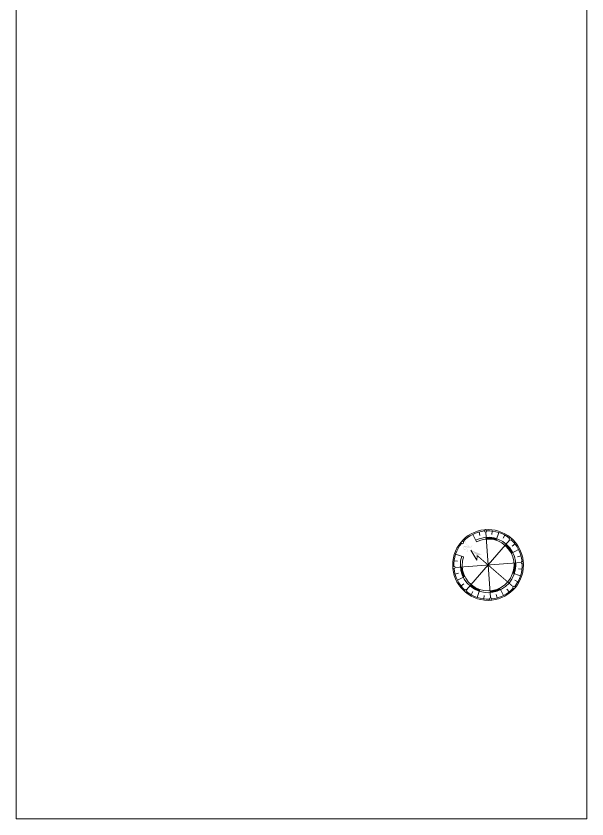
# Model space of a CAD drawing. Extents: x 1560470 to 2285577, y -245723 to 320220.
# Drawn here: x 1560470 to 1608884, y 179013 to 247066 of the extents above; entities that cross this region are included whole.
import ezdxf

# ---------------------------------------------------------------- set-up
doc = ezdxf.new("R2010")
doc.units = 0
doc.header["$LTSCALE"] = 500
doc.header["$MEASUREMENT"] = 0
doc.layers.get('0').update_dxf_attribs({"linetype": 'CONTINUOUS', "lineweight": 0, "plot": 0})
doc.layers.add('АР. план', color=250, linetype='CONTINUOUS', lineweight=0)
doc.layers.add('Для печати', color=250, linetype='CONTINUOUS', lineweight=0)
doc.layers.get('0').off()
picture_1 = doc.add_image_def('image1.jpg', size_in_pixel=(384, 1120))

# ---------------------------------------------------------------- blocks, each defined once
blk = doc.blocks.new('NORD')
h = blk.add_hatch(color=0)
edge = h.paths.add_edge_path()
edge.add_arc((4.06, 25.29), 2.88, 160.95698, 177.02416, ccw=False)
edge.add_arc((4, 25.29), 2.83, 141.7361, 160.48682, ccw=False)
edge.add_arc((3.21, 26.02), 1.76, 125.81658, 144.38192, ccw=False)
edge.add_arc((2.66, 26.77), 0.826, 103.08794, 125.25485, ccw=False)
edge.add_line((2.47, 27.57), (2.73, 27.61))
edge.add_line((2.73, 27.61), (2.54, 27.01))
edge.add_line((2.54, 27.01), (2.26, 26.98))
edge.add_arc((2.4, 26.22), 0.765, 100.50664, 127.23822)
edge.add_arc((2.35, 26.33), 0.65, 129.23745, 155.05729)
edge.add_arc((3.67, 25.81), 2.07, 157.41453, 167.98204)
edge.add_arc((7.51, 24.9), 6.01, 167.08304, 171.86915)
edge.add_arc((13.72, 24.08), 12.28, 172.20561, 179.68516)
edge.add_line((1.44, 24.15), (1.4, 21.74))
edge.add_arc((3.58, 23.45), 2.77, 218.16571, 232.81076)
edge.add_arc((3.15, 22.82), 2.01, 231.53018, 252.9663)
edge.add_arc((2.86, 21.87), 1.02, 252.90958, 279.8895)
edge.add_arc((2.87, 21.62), 0.774, 282.72456, 336.11009)
edge.add_arc((2.16, 21.96), 1.56, 335.34089, 355.38087)
edge.add_line((3.71, 21.84), (4.07, 21.15))
edge.add_arc((2.77, 22.63), 1.97, 288.73495, 311.19315, ccw=False)
edge.add_arc((2.53, 23.19), 2.57, 271.01806, 289.72975, ccw=False)
edge.add_arc((2.56, 22.81), 2.2, 234.41807, 270.41925, ccw=False)
edge.add_arc((3.43, 23.99), 3.66, 214.64888, 234.06861, ccw=False)
edge.add_arc((7.77, 27.09), 8.99, 207.86856, 215.17163, ccw=False)
edge.add_arc((28.13, 37.78), 31.99, 203.76755, 207.74079, ccw=False)
edge.add_arc((92.28, 20.26), 93.53, 177.16753, 177.97545)
edge.add_arc((-8.87, 23.94), 7.68, 350.25631, 357.21085, ccw=False)
edge.add_arc((-6.6, 23.74), 5.41, 342.40208, 348.28471, ccw=False)
edge.add_arc((-3.83, 22.84), 2.5, 319.47448, 342.86635, ccw=False)
edge.add_arc((-2.76, 21.92), 1.09, 286.37701, 319.54913, ccw=False)
edge.add_arc((-3.46, 24.04), 3.32, 281.67772, 287.684, ccw=False)
edge.add_line((-2.79, 20.79), (-3.21, 20.72))
edge.add_line((-3.21, 20.72), (-2.95, 21.39))
edge.add_line((-2.95, 21.39), (-2.42, 21.46))
edge.add_arc((-2.68, 22.86), 1.42, 280.23789, 295.1951)
edge.add_arc((-2.31, 22.11), 0.586, 294.01967, 318.06557)
edge.add_arc((-2.59, 22.31), 0.929, 320.20287, 343.55038)
edge.add_arc((-4.96, 23.01), 3.4, 343.6624, 350.45671)
edge.add_arc((-12.43, 24.21), 10.97, 350.72464, 357.70793)
edge.add_line((-1.47, 23.77), (-1.4, 25.28))
edge.add_line((-1.4, 25.28), (-2.02, 25.19))
edge.add_arc((-1.72, 23.29), 1.92, 99.04014, 118.14314)
edge.add_arc((-2.27, 24.33), 0.739, 118.11193, 160.76939)
edge.add_arc((-2.21, 24.37), 0.79, 164.65752, 208.94993)
edge.add_arc((-0.23, 25.3), 2.98, 206.29094, 218.11063)
edge.add_line((-2.57, 23.46), (-3.06, 22.97))
edge.add_arc((-1.84, 24.05), 1.63, 198.71103, 221.5645, ccw=False)
edge.add_arc((-2.41, 23.84), 1.02, 171.28498, 197.8813, ccw=False)
edge.add_arc((-1.41, 23.72), 2.03, 151.48631, 172.10333, ccw=False)
edge.add_arc((-0.94, 23.56), 2.52, 133.07413, 153.24581, ccw=False)
edge.add_arc((-1.54, 24), 1.79, 99.62995, 128.78595, ccw=False)
edge.add_line((-1.84, 25.77), (-1.38, 25.83))
edge.add_line((-1.38, 25.83), (-1.16, 26.11))
edge.add_line((-1.16, 26.11), (-0.35, 24.51))
edge.add_arc((17.2, 33.48), 19.71, 207.05584, 210.13232)
edge.add_arc((16.49, 33.05), 18.87, 210.0866, 215.33986)
edge.add_line((1.09, 22.13), (1.13, 23.74))
edge.add_arc((569.57, 12.69), 568.55, 178.7888, 178.88695, ccw=False)
edge.add_arc((14.69, 24.44), 13.55, 175.77189, 178.86083, ccw=False)
at = {"color": 0}
for p, q in [((-14.44, 21.62), (-16.11, 24.11)), ((-8.42, 20.33), (-11.1, 26.79)), ((8.42, 20.33), (11.1, 26.79)), ((14.44, 21.62), (16.11, 24.11)), ((-21.62, 14.44), (-24.11, 16.11)), ((-19.8, 19.8), (19.8, -19.8)), ((19.8, 19.8), (-19.8, -19.8)), ((-3.11, 9.98), (0, 19.31)), ((21.62, 14.44), (24.11, 16.11)), ((-20.33, 8.42), (-26.79, 11.1)), ((0, 12.31), (-3.11, 9.98)), ((20.33, 8.42), (26.79, 11.1)), ((-25.5, 5.07), (-28.44, 5.66)), ((28, 0), (-28, 0)), ((25.5, 5.07), (28.44, 5.66)), ((-25.5, -5.07), (-28.44, -5.66)), ((25.5, -5.07), (28.44, -5.66)), ((-20.33, -8.42), (-26.79, -11.1)), ((20.33, -8.42), (26.79, -11.1)), ((-21.62, -14.44), (-24.11, -16.11)), ((-8.42, -20.33), (-11.1, -26.79)), ((8.42, -20.33), (11.1, -26.79)), ((21.62, -14.44), (24.11, -16.11)), ((-14.44, -21.62), (-16.11, -24.11)), ((-5.07, -25.5), (-5.66, -28.44)), ((5.07, -25.5), (5.66, -28.44)), ((14.44, -21.62), (16.11, -24.11))]:
    blk.add_line(p, q, dxfattribs=at)
at = {"color": 0, "const_width": 1.5}
for points in [[(-16.09, 16.09, 0.098491), (-21.02, 8.71)], [(21.02, 8.71, 0.098491), (16.09, 16.09)], [(-22.75, 0, 0.098491), (-21.02, -8.71)], [(21.02, -8.71, 0.098491), (22.75, 0)], [(-16.09, -16.09, 0.098491), (-8.71, -21.02)], [(8.71, -21.02, 0.098491), (16.09, -16.09)]]:
    blk.add_lwpolyline(points, format="xyb", dxfattribs=at)
at = {"color": 0, "const_width": 0.75}
blk.add_lwpolyline([(0, -28), (0, 12.03)], dxfattribs=at)
at = {"color": 0}
for centre, radius in [((0, 0), 30), ((0, 29), 1), ((-20.51, 20.51), 1), ((20.51, 20.51), 1), ((-29, 0), 1), ((29, 0), 1), ((-20.51, -20.51), 1), ((20.51, -20.51), 1), ((0, -29), 1)]:
    blk.add_circle(centre, radius, dxfattribs=at)
for radius, start, end in [(29, 91.97581, 133.02419), (29, 46.97581, 88.02419), (23.5, 112.5, 67.5), (29, 136.97581, 178.02419), (22, 112.5, 67.5), (29, 1.97581, 43.02419), (29, 181.97581, 223.02419), (29, 316.97581, 358.02419), (29, 226.97581, 268.02419), (29, 271.97581, 313.02419)]:
    blk.add_arc((0, 0), radius, start, end, dxfattribs=at)
blk.add_solid([(0, 12.31), (0, 19.31), (3.11, 9.98)], dxfattribs=at)

msp = doc.modelspace()

# ---------------------------------------------------------------- block references
at = {"layer": 'Для печати', "color": 5, "linetype": 'Continuous', "lineweight": 15, "xscale": 100.0000000000449, "yscale": 100, "zscale": 100, "rotation": 49.11482433364472}
msp.add_blockref('NORD', (1600498.5, 200540), dxfattribs=at)

# ---------------------------------------------------------------- pictures from other files: only their frames are drawn
at = {"layer": 'АР. план', "color": 250, "linetype": 'Continuous', "lineweight": 0, "ltscale": 0.13}
image = msp.add_image(picture_1, insert=(1560470, 179012.8), size_in_units=(48413.9, 141207.3), dxfattribs=at)
image.dxf.flags = 7

doc.saveas('drawing.dxf')
